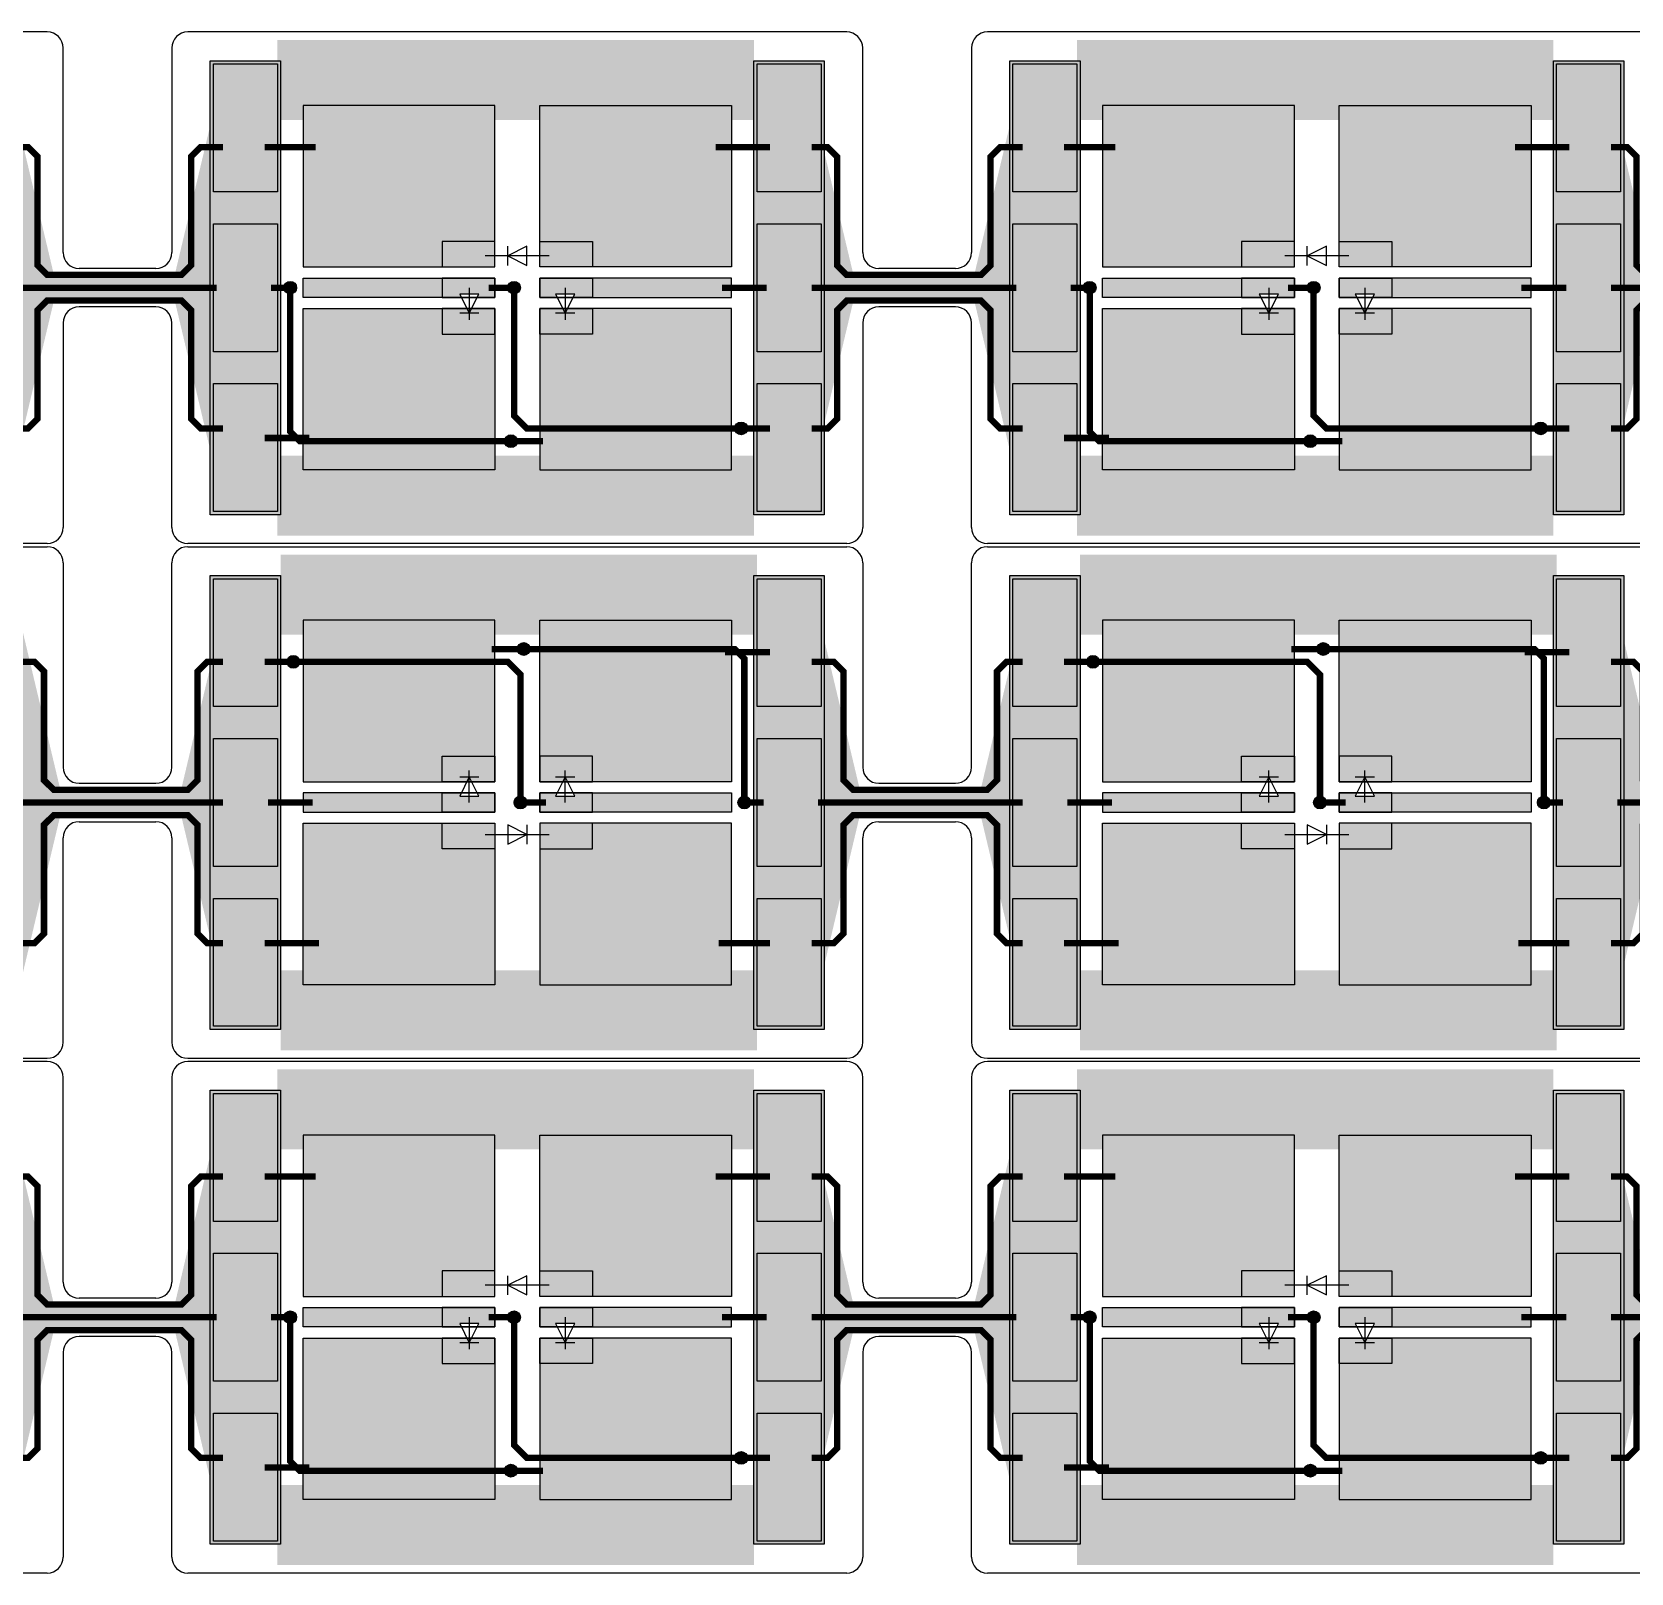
# Model space of a CAD drawing. Extents: x 1822 to 2392, y 725 to 1125.
# Drawn here: x 2037.5 to 2087.5, y 772.8 to 821 of the extents above; entities that cross this region are included whole.
import ezdxf

# ---------------------------------------------------------------- set-up
doc = ezdxf.new("R2010")
doc.units = 0
doc.header["$LTSCALE"] = 0.2
for name, color, linetype in [('BS', 1, 'CONTINUOUS'), ('Durchsteiger', 3, 'CONTINUOUS'), ('LED', 7, 'CONTINUOUS'), ('LS', 5, 'CONTINUOUS'), ('Rand', 6, 'CONTINUOUS')]:
    doc.layers.add(name, color=color, linetype=linetype)

msp = doc.modelspace()

# ---------------------------------------------------------------- hatches: boundary and pattern name
at = {"layer": 'BS'}
h = msp.add_hatch(color=256, dxfattribs=at)
h.paths.add_polyline_path([(2043.2, 806), (2045.2, 806), (2045.2, 810), (2043.2, 810)])
h.paths.add_polyline_path([(2043.2, 811), (2045.2, 811), (2045.2, 815), (2043.2, 815)])
h.paths.add_polyline_path([(2043.2, 816), (2045.2, 816), (2045.2, 820), (2043.2, 820)])
h = msp.add_hatch(color=256, dxfattribs=at)
h.paths.add_polyline_path([(2060.2, 806), (2062.2, 806), (2062.2, 810), (2060.2, 810)])
h.paths.add_polyline_path([(2060.2, 811), (2062.2, 811), (2062.2, 815), (2060.2, 815)])
h.paths.add_polyline_path([(2060.2, 816), (2062.2, 816), (2062.2, 820), (2060.2, 820)])
h = msp.add_hatch(color=256, dxfattribs=at)
h.paths.add_polyline_path([(2068.2, 806), (2070.2, 806), (2070.2, 810), (2068.2, 810)])
h.paths.add_polyline_path([(2068.2, 811), (2070.2, 811), (2070.2, 815), (2068.2, 815)])
h.paths.add_polyline_path([(2068.2, 816), (2070.2, 816), (2070.2, 820), (2068.2, 820)])
h = msp.add_hatch(color=256, dxfattribs=at)
h.paths.add_polyline_path([(2085.2, 806), (2087.2, 806), (2087.2, 810), (2085.2, 810)])
h.paths.add_polyline_path([(2085.2, 811), (2087.2, 811), (2087.2, 815), (2085.2, 815)])
h.paths.add_polyline_path([(2085.2, 816), (2087.2, 816), (2087.2, 820), (2085.2, 820)])
h = msp.add_hatch(color=256, dxfattribs=at)
h.paths.add_polyline_path([(2059.4, 807.3), (2059.4, 812.35), (2055.05, 812.35), (2055.05, 811.55), (2053.4, 811.55), (2053.4, 807.3)])
h.paths.add_polyline_path([(2059.4, 812.7), (2059.4, 813.3), (2055.05, 813.3), (2055.05, 812.7)])
h.paths.add_polyline_path([(2059.4, 813.65), (2059.4, 818.7), (2053.4, 818.7), (2053.4, 814.45), (2055.05, 814.45), (2055.05, 813.65)])
h.paths.add_polyline_path([(2050.35, 813.65), (2050.35, 814.45), (2052, 814.45), (2052, 818.7), (2046, 818.7), (2046, 813.65)])
h.paths.add_polyline_path([(2050.35, 812.7), (2050.35, 813.3), (2046, 813.3), (2046, 812.7)])
h.paths.add_polyline_path([(2052, 807.3), (2052, 811.55), (2050.35, 811.55), (2050.35, 812.35), (2046, 812.35), (2046, 807.3)])
h.paths.add_polyline_path([(2052, 811.55), (2052, 812.35), (2051.275, 812.35), (2051.2, 812.2), (2051.125, 812.35), (2050.35, 812.35), (2050.35, 811.55)], flags=17)
h.paths.add_polyline_path([(2052, 812.7), (2052, 813.3), (2050.35, 813.3), (2050.35, 812.7), (2050.95, 812.7), (2050.9, 812.8), (2051.5, 812.8), (2051.45, 812.7)])
h.paths.add_polyline_path([(2052, 813.65), (2052, 814.45), (2050.35, 814.45), (2050.35, 813.65)], flags=17)
h.paths.add_polyline_path([(2055.05, 813.65), (2055.05, 814.45), (2053.4, 814.45), (2053.4, 813.65)], flags=16)
h.paths.add_polyline_path([(2055.05, 812.7), (2055.05, 813.3), (2053.4, 813.3), (2053.4, 812.7), (2053.95, 812.7), (2053.9, 812.8), (2054.5, 812.8), (2054.45, 812.7)])
h.paths.add_polyline_path([(2055.05, 811.55), (2055.05, 812.35), (2054.275, 812.35), (2054.2, 812.2), (2054.125, 812.35), (2053.4, 812.35), (2053.4, 811.55)], flags=17)
h = msp.add_hatch(color=256, dxfattribs=at)
h.paths.add_polyline_path([(2084.4, 807.3), (2084.4, 812.35), (2080.05, 812.35), (2080.05, 811.55), (2078.4, 811.55), (2078.4, 807.3)])
h.paths.add_polyline_path([(2084.4, 812.7), (2084.4, 813.3), (2080.05, 813.3), (2080.05, 812.7)])
h.paths.add_polyline_path([(2084.4, 813.65), (2084.4, 818.7), (2078.4, 818.7), (2078.4, 814.45), (2080.05, 814.45), (2080.05, 813.65)])
h.paths.add_polyline_path([(2075.35, 813.65), (2075.35, 814.45), (2077, 814.45), (2077, 818.7), (2071, 818.7), (2071, 813.65)])
h.paths.add_polyline_path([(2075.35, 812.7), (2075.35, 813.3), (2071, 813.3), (2071, 812.7)])
h.paths.add_polyline_path([(2077, 807.3), (2077, 811.55), (2075.35, 811.55), (2075.35, 812.35), (2071, 812.35), (2071, 807.3)])
h.paths.add_polyline_path([(2077, 811.55), (2077, 812.35), (2076.275, 812.35), (2076.2, 812.2), (2076.125, 812.35), (2075.35, 812.35), (2075.35, 811.55)], flags=17)
h.paths.add_polyline_path([(2077, 812.7), (2077, 813.3), (2075.35, 813.3), (2075.35, 812.7), (2075.95, 812.7), (2075.9, 812.8), (2076.5, 812.8), (2076.45, 812.7)])
h.paths.add_polyline_path([(2077, 813.65), (2077, 814.45), (2075.35, 814.45), (2075.35, 813.65)], flags=17)
h.paths.add_polyline_path([(2080.05, 813.65), (2080.05, 814.45), (2078.4, 814.45), (2078.4, 813.65)], flags=16)
h.paths.add_polyline_path([(2080.05, 812.7), (2080.05, 813.3), (2078.4, 813.3), (2078.4, 812.7), (2078.95, 812.7), (2078.9, 812.8), (2079.5, 812.8), (2079.45, 812.7)])
h.paths.add_polyline_path([(2080.05, 811.55), (2080.05, 812.35), (2079.275, 812.35), (2079.2, 812.2), (2079.125, 812.35), (2078.4, 812.35), (2078.4, 811.55)], flags=17)
h = msp.add_hatch(color=256, dxfattribs=at)
h.paths.add_polyline_path([(2045.2, 803.9), (2043.2, 803.9), (2043.2, 799.9), (2045.2, 799.9)])
h.paths.add_polyline_path([(2045.2, 798.9), (2043.2, 798.9), (2043.2, 794.9), (2045.2, 794.9)])
h.paths.add_polyline_path([(2045.2, 793.9), (2043.2, 793.9), (2043.2, 789.9), (2045.2, 789.9)])
h = msp.add_hatch(color=256, dxfattribs=at)
h.paths.add_polyline_path([(2062.2, 803.9), (2060.2, 803.9), (2060.2, 799.9), (2062.2, 799.9)])
h.paths.add_polyline_path([(2062.2, 798.9), (2060.2, 798.9), (2060.2, 794.9), (2062.2, 794.9)])
h.paths.add_polyline_path([(2062.2, 793.9), (2060.2, 793.9), (2060.2, 789.9), (2062.2, 789.9)])
h = msp.add_hatch(color=256, dxfattribs=at)
h.paths.add_polyline_path([(2070.2, 803.9), (2068.2, 803.9), (2068.2, 799.9), (2070.2, 799.9)])
h.paths.add_polyline_path([(2070.2, 798.9), (2068.2, 798.9), (2068.2, 794.9), (2070.2, 794.9)])
h.paths.add_polyline_path([(2070.2, 793.9), (2068.2, 793.9), (2068.2, 789.9), (2070.2, 789.9)])
h = msp.add_hatch(color=256, dxfattribs=at)
h.paths.add_polyline_path([(2087.2, 803.9), (2085.2, 803.9), (2085.2, 799.9), (2087.2, 799.9)])
h.paths.add_polyline_path([(2087.2, 798.9), (2085.2, 798.9), (2085.2, 794.9), (2087.2, 794.9)])
h.paths.add_polyline_path([(2087.2, 793.9), (2085.2, 793.9), (2085.2, 789.9), (2087.2, 789.9)])
h = msp.add_hatch(color=256, dxfattribs=at)
h.paths.add_polyline_path([(2046, 802.6), (2046, 797.55), (2050.35, 797.55), (2050.35, 798.35), (2052, 798.35), (2052, 802.6)])
h.paths.add_polyline_path([(2046, 797.2), (2046, 796.6), (2050.35, 796.6), (2050.35, 797.2)])
h.paths.add_polyline_path([(2046, 796.25), (2046, 791.2), (2052, 791.2), (2052, 795.45), (2050.35, 795.45), (2050.35, 796.25)])
h.paths.add_polyline_path([(2055.05, 796.25), (2055.05, 795.45), (2053.4, 795.45), (2053.4, 791.2), (2059.4, 791.2), (2059.4, 796.25)])
h.paths.add_polyline_path([(2055.05, 797.2), (2055.05, 796.6), (2059.4, 796.6), (2059.4, 797.2)])
h.paths.add_polyline_path([(2053.4, 802.6), (2053.4, 798.35), (2055.05, 798.35), (2055.05, 797.55), (2059.4, 797.55), (2059.4, 802.6)])
h.paths.add_polyline_path([(2053.4, 798.35), (2053.4, 797.55), (2054.125, 797.55), (2054.2, 797.7), (2054.275, 797.55), (2055.05, 797.55), (2055.05, 798.35)], flags=17)
h.paths.add_polyline_path([(2053.4, 797.2), (2053.4, 796.6), (2055.05, 796.6), (2055.05, 797.2), (2054.45, 797.2), (2054.5, 797.1), (2053.9, 797.1), (2053.95, 797.2)])
h.paths.add_polyline_path([(2053.4, 796.25), (2053.4, 795.45), (2055.05, 795.45), (2055.05, 796.25)], flags=17)
h.paths.add_polyline_path([(2050.35, 796.25), (2050.35, 795.45), (2052, 795.45), (2052, 796.25)], flags=16)
h.paths.add_polyline_path([(2050.35, 797.2), (2050.35, 796.6), (2052, 796.6), (2052, 797.2), (2051.45, 797.2), (2051.5, 797.1), (2050.9, 797.1), (2050.95, 797.2)])
h.paths.add_polyline_path([(2050.35, 798.35), (2050.35, 797.55), (2051.125, 797.55), (2051.2, 797.7), (2051.275, 797.55), (2052, 797.55), (2052, 798.35)], flags=17)
h = msp.add_hatch(color=256, dxfattribs=at)
h.paths.add_polyline_path([(2071, 802.6), (2071, 797.55), (2075.35, 797.55), (2075.35, 798.35), (2077, 798.35), (2077, 802.6)])
h.paths.add_polyline_path([(2071, 797.2), (2071, 796.6), (2075.35, 796.6), (2075.35, 797.2)])
h.paths.add_polyline_path([(2071, 796.25), (2071, 791.2), (2077, 791.2), (2077, 795.45), (2075.35, 795.45), (2075.35, 796.25)])
h.paths.add_polyline_path([(2080.05, 796.25), (2080.05, 795.45), (2078.4, 795.45), (2078.4, 791.2), (2084.4, 791.2), (2084.4, 796.25)])
h.paths.add_polyline_path([(2080.05, 797.2), (2080.05, 796.6), (2084.4, 796.6), (2084.4, 797.2)])
h.paths.add_polyline_path([(2078.4, 802.6), (2078.4, 798.35), (2080.05, 798.35), (2080.05, 797.55), (2084.4, 797.55), (2084.4, 802.6)])
h.paths.add_polyline_path([(2078.4, 798.35), (2078.4, 797.55), (2079.125, 797.55), (2079.2, 797.7), (2079.275, 797.55), (2080.05, 797.55), (2080.05, 798.35)], flags=17)
h.paths.add_polyline_path([(2078.4, 797.2), (2078.4, 796.6), (2080.05, 796.6), (2080.05, 797.2), (2079.45, 797.2), (2079.5, 797.1), (2078.9, 797.1), (2078.95, 797.2)])
h.paths.add_polyline_path([(2078.4, 796.25), (2078.4, 795.45), (2080.05, 795.45), (2080.05, 796.25)], flags=17)
h.paths.add_polyline_path([(2075.35, 796.25), (2075.35, 795.45), (2077, 795.45), (2077, 796.25)], flags=16)
h.paths.add_polyline_path([(2075.35, 797.2), (2075.35, 796.6), (2077, 796.6), (2077, 797.2), (2076.45, 797.2), (2076.5, 797.1), (2075.9, 797.1), (2075.95, 797.2)])
h.paths.add_polyline_path([(2075.35, 798.35), (2075.35, 797.55), (2076.125, 797.55), (2076.2, 797.7), (2076.275, 797.55), (2077, 797.55), (2077, 798.35)], flags=17)
h = msp.add_hatch(color=256, dxfattribs=at)
h.paths.add_polyline_path([(2043.2, 773.8), (2045.2, 773.8), (2045.2, 777.8), (2043.2, 777.8)])
h.paths.add_polyline_path([(2043.2, 778.8), (2045.2, 778.8), (2045.2, 782.8), (2043.2, 782.8)])
h.paths.add_polyline_path([(2043.2, 783.8), (2045.2, 783.8), (2045.2, 787.8), (2043.2, 787.8)])
h = msp.add_hatch(color=256, dxfattribs=at)
h.paths.add_polyline_path([(2060.2, 773.8), (2062.2, 773.8), (2062.2, 777.8), (2060.2, 777.8)])
h.paths.add_polyline_path([(2060.2, 778.8), (2062.2, 778.8), (2062.2, 782.8), (2060.2, 782.8)])
h.paths.add_polyline_path([(2060.2, 783.8), (2062.2, 783.8), (2062.2, 787.8), (2060.2, 787.8)])
h = msp.add_hatch(color=256, dxfattribs=at)
h.paths.add_polyline_path([(2068.2, 773.8), (2070.2, 773.8), (2070.2, 777.8), (2068.2, 777.8)])
h.paths.add_polyline_path([(2068.2, 778.8), (2070.2, 778.8), (2070.2, 782.8), (2068.2, 782.8)])
h.paths.add_polyline_path([(2068.2, 783.8), (2070.2, 783.8), (2070.2, 787.8), (2068.2, 787.8)])
h = msp.add_hatch(color=256, dxfattribs=at)
h.paths.add_polyline_path([(2085.2, 773.8), (2087.2, 773.8), (2087.2, 777.8), (2085.2, 777.8)])
h.paths.add_polyline_path([(2085.2, 778.8), (2087.2, 778.8), (2087.2, 782.8), (2085.2, 782.8)])
h.paths.add_polyline_path([(2085.2, 783.8), (2087.2, 783.8), (2087.2, 787.8), (2085.2, 787.8)])
h = msp.add_hatch(color=256, dxfattribs=at)
h.paths.add_polyline_path([(2059.4, 775.1), (2059.4, 780.15), (2055.05, 780.15), (2055.05, 779.35), (2053.4, 779.35), (2053.4, 775.1)])
h.paths.add_polyline_path([(2059.4, 780.5), (2059.4, 781.1), (2055.05, 781.1), (2055.05, 780.5)])
h.paths.add_polyline_path([(2059.4, 781.45), (2059.4, 786.5), (2053.4, 786.5), (2053.4, 782.25), (2055.05, 782.25), (2055.05, 781.45)])
h.paths.add_polyline_path([(2050.35, 781.45), (2050.35, 782.25), (2052, 782.25), (2052, 786.5), (2046, 786.5), (2046, 781.45)])
h.paths.add_polyline_path([(2050.35, 780.5), (2050.35, 781.1), (2046, 781.1), (2046, 780.5)])
h.paths.add_polyline_path([(2052, 775.1), (2052, 779.35), (2050.35, 779.35), (2050.35, 780.15), (2046, 780.15), (2046, 775.1)])
h.paths.add_polyline_path([(2052, 779.35), (2052, 780.15), (2051.275, 780.15), (2051.2, 780), (2051.125, 780.15), (2050.35, 780.15), (2050.35, 779.35)], flags=17)
h.paths.add_polyline_path([(2052, 780.5), (2052, 781.1), (2050.35, 781.1), (2050.35, 780.5), (2050.95, 780.5), (2050.9, 780.6), (2051.5, 780.6), (2051.45, 780.5)])
h.paths.add_polyline_path([(2052, 781.45), (2052, 782.25), (2050.35, 782.25), (2050.35, 781.45)], flags=17)
h.paths.add_polyline_path([(2055.05, 781.45), (2055.05, 782.25), (2053.4, 782.25), (2053.4, 781.45)], flags=16)
h.paths.add_polyline_path([(2055.05, 780.5), (2055.05, 781.1), (2053.4, 781.1), (2053.4, 780.5), (2053.95, 780.5), (2053.9, 780.6), (2054.5, 780.6), (2054.45, 780.5)])
h.paths.add_polyline_path([(2055.05, 779.35), (2055.05, 780.15), (2054.275, 780.15), (2054.2, 780), (2054.125, 780.15), (2053.4, 780.15), (2053.4, 779.35)], flags=17)
h = msp.add_hatch(color=256, dxfattribs=at)
h.paths.add_polyline_path([(2084.4, 775.1), (2084.4, 780.15), (2080.05, 780.15), (2080.05, 779.35), (2078.4, 779.35), (2078.4, 775.1)])
h.paths.add_polyline_path([(2084.4, 780.5), (2084.4, 781.1), (2080.05, 781.1), (2080.05, 780.5)])
h.paths.add_polyline_path([(2084.4, 781.45), (2084.4, 786.5), (2078.4, 786.5), (2078.4, 782.25), (2080.05, 782.25), (2080.05, 781.45)])
h.paths.add_polyline_path([(2075.35, 781.45), (2075.35, 782.25), (2077, 782.25), (2077, 786.5), (2071, 786.5), (2071, 781.45)])
h.paths.add_polyline_path([(2075.35, 780.5), (2075.35, 781.1), (2071, 781.1), (2071, 780.5)])
h.paths.add_polyline_path([(2077, 775.1), (2077, 779.35), (2075.35, 779.35), (2075.35, 780.15), (2071, 780.15), (2071, 775.1)])
h.paths.add_polyline_path([(2077, 779.35), (2077, 780.15), (2076.275, 780.15), (2076.2, 780), (2076.125, 780.15), (2075.35, 780.15), (2075.35, 779.35)], flags=17)
h.paths.add_polyline_path([(2077, 780.5), (2077, 781.1), (2075.35, 781.1), (2075.35, 780.5), (2075.95, 780.5), (2075.9, 780.6), (2076.5, 780.6), (2076.45, 780.5)])
h.paths.add_polyline_path([(2077, 781.45), (2077, 782.25), (2075.35, 782.25), (2075.35, 781.45)], flags=17)
h.paths.add_polyline_path([(2080.05, 781.45), (2080.05, 782.25), (2078.4, 782.25), (2078.4, 781.45)], flags=16)
h.paths.add_polyline_path([(2080.05, 780.5), (2080.05, 781.1), (2078.4, 781.1), (2078.4, 780.5), (2078.95, 780.5), (2078.9, 780.6), (2079.5, 780.6), (2079.45, 780.5)])
h.paths.add_polyline_path([(2080.05, 779.35), (2080.05, 780.15), (2079.275, 780.15), (2079.2, 780), (2079.125, 780.15), (2078.4, 780.15), (2078.4, 779.35)], flags=17)
at = {"layer": 'Durchsteiger'}
for points in [[(2045.6, 812.8, 1), (2045.6, 813.2, 1)], [(2052.6, 812.8, 1), (2052.6, 813.2, 1)], [(2070.6, 812.8, 1), (2070.6, 813.2, 1)], [(2077.6, 812.8, 1), (2077.6, 813.2, 1)], [(2059.7, 808.4, 1), (2059.7, 808.8, 1)], [(2084.7, 808.4, 1), (2084.7, 808.8, 1)], [(2052.5, 808, 1), (2052.5, 808.4, 1)], [(2077.5, 808, 1), (2077.5, 808.4, 1)], [(2045.7, 801.5, 1), (2045.7, 801.1, 1)], [(2052.9, 801.9, 1), (2052.9, 801.5, 1)], [(2070.7, 801.5, 1), (2070.7, 801.1, 1)], [(2077.9, 801.9, 1), (2077.9, 801.5, 1)], [(2052.8, 797.1, 1), (2052.8, 796.7, 1)], [(2059.8, 797.1, 1), (2059.8, 796.7, 1)], [(2077.8, 797.1, 1), (2077.8, 796.7, 1)], [(2084.8, 797.1, 1), (2084.8, 796.7, 1)], [(2045.6, 780.6, 1), (2045.6, 781, 1)], [(2052.6, 780.6, 1), (2052.6, 781, 1)], [(2070.6, 780.6, 1), (2070.6, 781, 1)], [(2077.6, 780.6, 1), (2077.6, 781, 1)], [(2059.7, 776.2, 1), (2059.7, 776.6, 1)], [(2084.7, 776.2, 1), (2084.7, 776.6, 1)], [(2052.5, 775.8, 1), (2052.5, 776.2, 1)], [(2077.5, 775.8, 1), (2077.5, 776.2, 1)]]:
    msp.add_hatch(color=256, dxfattribs=at).paths.add_polyline_path(points)
at = {"layer": 'LS'}
for points in [[(2045.3, 820.1), (2043.1, 820.1), (2043.1, 805.9), (2045.3, 805.9)], [(2062.3, 820.1), (2060.1, 820.1), (2060.1, 805.9), (2062.3, 805.9)], [(2070.3, 820.1), (2068.1, 820.1), (2068.1, 805.9), (2070.3, 805.9)], [(2087.3, 820.1), (2085.1, 820.1), (2085.1, 805.9), (2087.3, 805.9)], [(2045.3, 804), (2043.1, 804), (2043.1, 789.8), (2045.3, 789.8)], [(2062.3, 804), (2060.1, 804), (2060.1, 789.8), (2062.3, 789.8)], [(2070.3, 804), (2068.1, 804), (2068.1, 789.8), (2070.3, 789.8)], [(2087.3, 804), (2085.1, 804), (2085.1, 789.8), (2087.3, 789.8)], [(2045.3, 787.9), (2043.1, 787.9), (2043.1, 773.7), (2045.3, 773.7)], [(2062.3, 787.9), (2060.1, 787.9), (2060.1, 773.7), (2062.3, 773.7)], [(2070.3, 787.9), (2068.1, 787.9), (2068.1, 773.7), (2070.3, 773.7)], [(2087.3, 787.9), (2085.1, 787.9), (2085.1, 773.7), (2087.3, 773.7)]]:
    msp.add_hatch(color=256, dxfattribs=at).paths.add_polyline_path(points)

# ---------------------------------------------------------------- linework, layer by layer
at = {"layer": 'BS'}
for p, q in [((2052.7, 813.1), (2052.7, 812.9)), ((2077.7, 813.1), (2077.7, 812.9)), ((2052.8, 813), (2052.6, 813)), ((2077.8, 813), (2077.6, 813)), ((2052.7, 796.8), (2052.7, 797)), ((2077.7, 796.8), (2077.7, 797)), ((2052.6, 796.9), (2052.8, 796.9)), ((2077.6, 796.9), (2077.8, 796.9)), ((2052.8, 780.8), (2052.6, 780.8)), ((2052.7, 780.9), (2052.7, 780.7)), ((2077.8, 780.8), (2077.6, 780.8)), ((2077.7, 780.9), (2077.7, 780.7))]:
    msp.add_line(p, q, dxfattribs=at)
for points in [[(2045.2, 820), (2045.2, 816), (2043.2, 816), (2043.2, 820)], [(2062.2, 820), (2062.2, 816), (2060.2, 816), (2060.2, 820)], [(2070.2, 820), (2070.2, 816), (2068.2, 816), (2068.2, 820)], [(2087.2, 820), (2087.2, 816), (2085.2, 816), (2085.2, 820)], [(2052, 813.65), (2052, 818.7), (2046, 818.7), (2046, 813.65)], [(2053.4, 813.65), (2053.4, 818.7), (2059.4, 818.7), (2059.4, 813.65)], [(2077, 813.65), (2077, 818.7), (2071, 818.7), (2071, 813.65)], [(2078.4, 813.65), (2078.4, 818.7), (2084.4, 818.7), (2084.4, 813.65)], [(2045.2, 815), (2045.2, 811), (2043.2, 811), (2043.2, 815)], [(2062.2, 815), (2062.2, 811), (2060.2, 811), (2060.2, 815)], [(2070.2, 815), (2070.2, 811), (2068.2, 811), (2068.2, 815)], [(2087.2, 815), (2087.2, 811), (2085.2, 811), (2085.2, 815)], [(2050.35, 814.45), (2050.35, 813.65), (2052, 813.65), (2052, 814.45)], [(2055.05, 814.45), (2055.05, 813.65), (2053.4, 813.65), (2053.4, 814.45)], [(2075.35, 814.45), (2075.35, 813.65), (2077, 813.65), (2077, 814.45)], [(2080.05, 814.45), (2080.05, 813.65), (2078.4, 813.65), (2078.4, 814.45)], [(2052, 813.3), (2052, 812.7), (2046, 812.7), (2046, 813.3)], [(2050.35, 813.3), (2050.35, 812.7), (2052, 812.7), (2052, 813.3)], [(2055.05, 813.3), (2055.05, 812.7), (2053.4, 812.7), (2053.4, 813.3)], [(2053.4, 813.3), (2053.4, 812.7), (2059.4, 812.7), (2059.4, 813.3)], [(2077, 813.3), (2077, 812.7), (2071, 812.7), (2071, 813.3)], [(2075.35, 813.3), (2075.35, 812.7), (2077, 812.7), (2077, 813.3)], [(2080.05, 813.3), (2080.05, 812.7), (2078.4, 812.7), (2078.4, 813.3)], [(2078.4, 813.3), (2078.4, 812.7), (2084.4, 812.7), (2084.4, 813.3)], [(2052, 812.35), (2052, 807.3), (2046, 807.3), (2046, 812.35)], [(2050.35, 812.35), (2050.35, 811.55), (2052, 811.55), (2052, 812.35)], [(2055.05, 812.35), (2055.05, 811.55), (2053.4, 811.55), (2053.4, 812.35)], [(2053.4, 812.35), (2053.4, 807.3), (2059.4, 807.3), (2059.4, 812.35)], [(2077, 812.35), (2077, 807.3), (2071, 807.3), (2071, 812.35)], [(2075.35, 812.35), (2075.35, 811.55), (2077, 811.55), (2077, 812.35)], [(2080.05, 812.35), (2080.05, 811.55), (2078.4, 811.55), (2078.4, 812.35)], [(2078.4, 812.35), (2078.4, 807.3), (2084.4, 807.3), (2084.4, 812.35)], [(2045.2, 810), (2045.2, 806), (2043.2, 806), (2043.2, 810)], [(2062.2, 810), (2062.2, 806), (2060.2, 806), (2060.2, 810)], [(2070.2, 810), (2070.2, 806), (2068.2, 806), (2068.2, 810)], [(2087.2, 810), (2087.2, 806), (2085.2, 806), (2085.2, 810)], [(2043.2, 799.9), (2043.2, 803.9), (2045.2, 803.9), (2045.2, 799.9)], [(2060.2, 799.9), (2060.2, 803.9), (2062.2, 803.9), (2062.2, 799.9)], [(2068.2, 799.9), (2068.2, 803.9), (2070.2, 803.9), (2070.2, 799.9)], [(2085.2, 799.9), (2085.2, 803.9), (2087.2, 803.9), (2087.2, 799.9)], [(2052, 797.55), (2052, 802.6), (2046, 802.6), (2046, 797.55)], [(2053.4, 797.55), (2053.4, 802.6), (2059.4, 802.6), (2059.4, 797.55)], [(2077, 797.55), (2077, 802.6), (2071, 802.6), (2071, 797.55)], [(2078.4, 797.55), (2078.4, 802.6), (2084.4, 802.6), (2084.4, 797.55)], [(2043.2, 794.9), (2043.2, 798.9), (2045.2, 798.9), (2045.2, 794.9)], [(2060.2, 794.9), (2060.2, 798.9), (2062.2, 798.9), (2062.2, 794.9)], [(2068.2, 794.9), (2068.2, 798.9), (2070.2, 798.9), (2070.2, 794.9)], [(2085.2, 794.9), (2085.2, 798.9), (2087.2, 798.9), (2087.2, 794.9)], [(2050.35, 797.55), (2050.35, 798.35), (2052, 798.35), (2052, 797.55)], [(2055.05, 797.55), (2055.05, 798.35), (2053.4, 798.35), (2053.4, 797.55)], [(2075.35, 797.55), (2075.35, 798.35), (2077, 798.35), (2077, 797.55)], [(2080.05, 797.55), (2080.05, 798.35), (2078.4, 798.35), (2078.4, 797.55)], [(2052, 796.6), (2052, 797.2), (2046, 797.2), (2046, 796.6)], [(2050.35, 796.6), (2050.35, 797.2), (2052, 797.2), (2052, 796.6)], [(2055.05, 796.6), (2055.05, 797.2), (2053.4, 797.2), (2053.4, 796.6)], [(2053.4, 796.6), (2053.4, 797.2), (2059.4, 797.2), (2059.4, 796.6)], [(2077, 796.6), (2077, 797.2), (2071, 797.2), (2071, 796.6)], [(2075.35, 796.6), (2075.35, 797.2), (2077, 797.2), (2077, 796.6)], [(2080.05, 796.6), (2080.05, 797.2), (2078.4, 797.2), (2078.4, 796.6)], [(2078.4, 796.6), (2078.4, 797.2), (2084.4, 797.2), (2084.4, 796.6)], [(2052, 796.25), (2052, 791.2), (2046, 791.2), (2046, 796.25)], [(2050.35, 795.45), (2050.35, 796.25), (2052, 796.25), (2052, 795.45)], [(2055.05, 795.45), (2055.05, 796.25), (2053.4, 796.25), (2053.4, 795.45)], [(2053.4, 796.25), (2053.4, 791.2), (2059.4, 791.2), (2059.4, 796.25)], [(2077, 796.25), (2077, 791.2), (2071, 791.2), (2071, 796.25)], [(2075.35, 795.45), (2075.35, 796.25), (2077, 796.25), (2077, 795.45)], [(2080.05, 795.45), (2080.05, 796.25), (2078.4, 796.25), (2078.4, 795.45)], [(2078.4, 796.25), (2078.4, 791.2), (2084.4, 791.2), (2084.4, 796.25)], [(2043.2, 789.9), (2043.2, 793.9), (2045.2, 793.9), (2045.2, 789.9)], [(2060.2, 789.9), (2060.2, 793.9), (2062.2, 793.9), (2062.2, 789.9)], [(2068.2, 789.9), (2068.2, 793.9), (2070.2, 793.9), (2070.2, 789.9)], [(2085.2, 789.9), (2085.2, 793.9), (2087.2, 793.9), (2087.2, 789.9)], [(2045.2, 787.8), (2045.2, 783.8), (2043.2, 783.8), (2043.2, 787.8)], [(2062.2, 787.8), (2062.2, 783.8), (2060.2, 783.8), (2060.2, 787.8)], [(2070.2, 787.8), (2070.2, 783.8), (2068.2, 783.8), (2068.2, 787.8)], [(2087.2, 787.8), (2087.2, 783.8), (2085.2, 783.8), (2085.2, 787.8)], [(2052, 781.45), (2052, 786.5), (2046, 786.5), (2046, 781.45)], [(2053.4, 781.45), (2053.4, 786.5), (2059.4, 786.5), (2059.4, 781.45)], [(2077, 781.45), (2077, 786.5), (2071, 786.5), (2071, 781.45)], [(2078.4, 781.45), (2078.4, 786.5), (2084.4, 786.5), (2084.4, 781.45)], [(2045.2, 782.8), (2045.2, 778.8), (2043.2, 778.8), (2043.2, 782.8)], [(2062.2, 782.8), (2062.2, 778.8), (2060.2, 778.8), (2060.2, 782.8)], [(2070.2, 782.8), (2070.2, 778.8), (2068.2, 778.8), (2068.2, 782.8)], [(2087.2, 782.8), (2087.2, 778.8), (2085.2, 778.8), (2085.2, 782.8)], [(2050.35, 782.25), (2050.35, 781.45), (2052, 781.45), (2052, 782.25)], [(2055.05, 782.25), (2055.05, 781.45), (2053.4, 781.45), (2053.4, 782.25)], [(2075.35, 782.25), (2075.35, 781.45), (2077, 781.45), (2077, 782.25)], [(2080.05, 782.25), (2080.05, 781.45), (2078.4, 781.45), (2078.4, 782.25)], [(2052, 781.1), (2052, 780.5), (2046, 780.5), (2046, 781.1)], [(2050.35, 781.1), (2050.35, 780.5), (2052, 780.5), (2052, 781.1)], [(2055.05, 781.1), (2055.05, 780.5), (2053.4, 780.5), (2053.4, 781.1)], [(2053.4, 781.1), (2053.4, 780.5), (2059.4, 780.5), (2059.4, 781.1)], [(2077, 781.1), (2077, 780.5), (2071, 780.5), (2071, 781.1)], [(2075.35, 781.1), (2075.35, 780.5), (2077, 780.5), (2077, 781.1)], [(2080.05, 781.1), (2080.05, 780.5), (2078.4, 780.5), (2078.4, 781.1)], [(2078.4, 781.1), (2078.4, 780.5), (2084.4, 780.5), (2084.4, 781.1)], [(2052, 780.15), (2052, 775.1), (2046, 775.1), (2046, 780.15)], [(2050.35, 780.15), (2050.35, 779.35), (2052, 779.35), (2052, 780.15)], [(2055.05, 780.15), (2055.05, 779.35), (2053.4, 779.35), (2053.4, 780.15)], [(2053.4, 780.15), (2053.4, 775.1), (2059.4, 775.1), (2059.4, 780.15)], [(2077, 780.15), (2077, 775.1), (2071, 775.1), (2071, 780.15)], [(2075.35, 780.15), (2075.35, 779.35), (2077, 779.35), (2077, 780.15)], [(2080.05, 780.15), (2080.05, 779.35), (2078.4, 779.35), (2078.4, 780.15)], [(2078.4, 780.15), (2078.4, 775.1), (2084.4, 775.1), (2084.4, 780.15)], [(2045.2, 777.8), (2045.2, 773.8), (2043.2, 773.8), (2043.2, 777.8)], [(2062.2, 777.8), (2062.2, 773.8), (2060.2, 773.8), (2060.2, 777.8)], [(2070.2, 777.8), (2070.2, 773.8), (2068.2, 773.8), (2068.2, 777.8)], [(2087.2, 777.8), (2087.2, 773.8), (2085.2, 773.8), (2085.2, 777.8)]]:
    msp.add_lwpolyline(points, close=True, dxfattribs=at)
at = {"layer": 'BS', "const_width": 0.2}
for points in [[(2040.3, 813.4), (2038, 813.4), (2037.7, 813.7), (2037.7, 817.1), (2037.4, 817.4), (2036.9, 817.4)], [(2043.5, 817.4), (2042.8, 817.4), (2042.5, 817.1), (2042.5, 813.7), (2042.2, 813.4), (2040.3, 813.4)], [(2046.4, 817.4), (2044.8, 817.4)], [(2060.6, 817.4), (2058.9, 817.4)], [(2065.3, 813.4), (2063, 813.4), (2062.7, 813.7), (2062.7, 817.1), (2062.4, 817.4), (2061.9, 817.4)], [(2068.5, 817.4), (2067.8, 817.4), (2067.5, 817.1), (2067.5, 813.7), (2067.2, 813.4), (2065.3, 813.4)], [(2071.4, 817.4), (2069.8, 817.4)], [(2085.6, 817.4), (2083.9, 817.4)], [(2090.3, 813.4), (2088, 813.4), (2087.7, 813.7), (2087.7, 817.1), (2087.4, 817.4), (2086.9, 817.4)], [(2040.3, 813), (2036.9, 813)], [(2043.3, 813), (2040.3, 813)], [(2045.5, 813), (2045, 813)], [(2052.5, 813), (2051.8, 813)], [(2060.5, 813), (2059.1, 813)], [(2065.3, 813), (2061.9, 813)], [(2068.3, 813), (2065.3, 813)], [(2070.5, 813), (2070, 813)], [(2077.5, 813), (2076.8, 813)], [(2085.5, 813), (2084.1, 813)], [(2090.3, 813), (2086.9, 813)], [(2040.3, 812.6), (2038, 812.6), (2037.7, 812.3), (2037.7, 808.9), (2037.4, 808.6), (2036.9, 808.6)], [(2043.5, 808.6), (2042.8, 808.6), (2042.5, 808.9), (2042.5, 812.3), (2042.2, 812.6), (2040.3, 812.6)], [(2065.3, 812.6), (2063, 812.6), (2062.7, 812.3), (2062.7, 808.9), (2062.4, 808.6), (2061.9, 808.6)], [(2068.5, 808.6), (2067.8, 808.6), (2067.5, 808.9), (2067.5, 812.3), (2067.2, 812.6), (2065.3, 812.6)], [(2090.3, 812.6), (2088, 812.6), (2087.7, 812.3), (2087.7, 808.9), (2087.4, 808.6), (2086.9, 808.6)], [(2059.8, 808.6), (2060.6, 808.6)], [(2084.8, 808.6), (2085.6, 808.6)], [(2046.2, 808.3), (2044.8, 808.3)], [(2053.5, 808.2), (2052.6, 808.2)], [(2071.2, 808.3), (2069.8, 808.3)], [(2078.5, 808.2), (2077.6, 808.2)], [(2051.9, 801.7), (2052.8, 801.7)], [(2059.2, 801.6), (2060.6, 801.6)], [(2076.9, 801.7), (2077.8, 801.7)], [(2084.2, 801.6), (2085.6, 801.6)], [(2036.9, 801.3), (2037.6, 801.3), (2037.9, 801), (2037.9, 797.6), (2038.2, 797.3), (2040.1, 797.3)], [(2040.1, 797.3), (2042.4, 797.3), (2042.7, 797.6), (2042.7, 801), (2043, 801.3), (2043.5, 801.3)], [(2045.6, 801.3), (2044.8, 801.3)], [(2061.9, 801.3), (2062.6, 801.3), (2062.9, 801), (2062.9, 797.6), (2063.2, 797.3), (2065.1, 797.3)], [(2065.1, 797.3), (2067.4, 797.3), (2067.7, 797.6), (2067.7, 801), (2068, 801.3), (2068.5, 801.3)], [(2070.6, 801.3), (2069.8, 801.3)], [(2086.9, 801.3), (2087.6, 801.3), (2087.9, 801), (2087.9, 797.6), (2088.2, 797.3), (2090.1, 797.3)], [(2037.1, 796.9), (2040.1, 796.9)], [(2040.1, 796.9), (2043.5, 796.9)], [(2044.9, 796.9), (2046.3, 796.9)], [(2052.9, 796.9), (2053.6, 796.9)], [(2059.9, 796.9), (2060.4, 796.9)], [(2062.1, 796.9), (2065.1, 796.9)], [(2065.1, 796.9), (2068.5, 796.9)], [(2069.9, 796.9), (2071.3, 796.9)], [(2077.9, 796.9), (2078.6, 796.9)], [(2084.9, 796.9), (2085.4, 796.9)], [(2087.1, 796.9), (2090.1, 796.9)], [(2036.9, 792.5), (2037.6, 792.5), (2037.9, 792.8), (2037.9, 796.2), (2038.2, 796.5), (2040.1, 796.5)], [(2040.1, 796.5), (2042.4, 796.5), (2042.7, 796.2), (2042.7, 792.8), (2043, 792.5), (2043.5, 792.5)], [(2061.9, 792.5), (2062.6, 792.5), (2062.9, 792.8), (2062.9, 796.2), (2063.2, 796.5), (2065.1, 796.5)], [(2065.1, 796.5), (2067.4, 796.5), (2067.7, 796.2), (2067.7, 792.8), (2068, 792.5), (2068.5, 792.5)], [(2086.9, 792.5), (2087.6, 792.5), (2087.9, 792.8), (2087.9, 796.2), (2088.2, 796.5), (2090.1, 796.5)], [(2044.8, 792.5), (2046.5, 792.5)], [(2059, 792.5), (2060.6, 792.5)], [(2069.8, 792.5), (2071.5, 792.5)], [(2084, 792.5), (2085.6, 792.5)], [(2040.3, 781.2), (2038, 781.2), (2037.7, 781.5), (2037.7, 784.9), (2037.4, 785.2), (2036.9, 785.2)], [(2043.5, 785.2), (2042.8, 785.2), (2042.5, 784.9), (2042.5, 781.5), (2042.2, 781.2), (2040.3, 781.2)], [(2046.4, 785.2), (2044.8, 785.2)], [(2060.6, 785.2), (2058.9, 785.2)], [(2065.3, 781.2), (2063, 781.2), (2062.7, 781.5), (2062.7, 784.9), (2062.4, 785.2), (2061.9, 785.2)], [(2068.5, 785.2), (2067.8, 785.2), (2067.5, 784.9), (2067.5, 781.5), (2067.2, 781.2), (2065.3, 781.2)], [(2071.4, 785.2), (2069.8, 785.2)], [(2085.6, 785.2), (2083.9, 785.2)], [(2090.3, 781.2), (2088, 781.2), (2087.7, 781.5), (2087.7, 784.9), (2087.4, 785.2), (2086.9, 785.2)], [(2040.3, 780.8), (2036.9, 780.8)], [(2043.3, 780.8), (2040.3, 780.8)], [(2045.5, 780.8), (2045, 780.8)], [(2052.5, 780.8), (2051.8, 780.8)], [(2060.5, 780.8), (2059.1, 780.8)], [(2065.3, 780.8), (2061.9, 780.8)], [(2068.3, 780.8), (2065.3, 780.8)], [(2070.5, 780.8), (2070, 780.8)], [(2077.5, 780.8), (2076.8, 780.8)], [(2085.5, 780.8), (2084.1, 780.8)], [(2090.3, 780.8), (2086.9, 780.8)], [(2040.3, 780.4), (2038, 780.4), (2037.7, 780.1), (2037.7, 776.7), (2037.4, 776.4), (2036.9, 776.4)], [(2043.5, 776.4), (2042.8, 776.4), (2042.5, 776.7), (2042.5, 780.1), (2042.2, 780.4), (2040.3, 780.4)], [(2065.3, 780.4), (2063, 780.4), (2062.7, 780.1), (2062.7, 776.7), (2062.4, 776.4), (2061.9, 776.4)], [(2068.5, 776.4), (2067.8, 776.4), (2067.5, 776.7), (2067.5, 780.1), (2067.2, 780.4), (2065.3, 780.4)], [(2090.3, 780.4), (2088, 780.4), (2087.7, 780.1), (2087.7, 776.7), (2087.4, 776.4), (2086.9, 776.4)], [(2046.2, 776.1), (2044.8, 776.1)], [(2053.5, 776), (2052.6, 776)], [(2059.8, 776.4), (2060.6, 776.4)], [(2071.2, 776.1), (2069.8, 776.1)], [(2078.5, 776), (2077.6, 776)], [(2084.8, 776.4), (2085.6, 776.4)]]:
    msp.add_lwpolyline(points, dxfattribs=at)
at = {"layer": 'Durchsteiger'}
for centre in [(2045.6, 813), (2052.6, 813), (2070.6, 813), (2077.6, 813), (2059.7, 808.6), (2084.7, 808.6), (2052.5, 808.2), (2077.5, 808.2), (2045.7, 801.3), (2052.9, 801.7), (2070.7, 801.3), (2077.9, 801.7), (2052.8, 796.9), (2059.8, 796.9), (2077.8, 796.9), (2084.8, 796.9), (2045.6, 780.8), (2052.6, 780.8), (2070.6, 780.8), (2077.6, 780.8), (2059.7, 776.4), (2084.7, 776.4), (2052.5, 776), (2077.5, 776)]:
    msp.add_circle(centre, 0.2, dxfattribs=at)
at = {"layer": 'LED'}
for p, q in [((2053, 814.3), (2052.4, 814)), ((2052.4, 813.7), (2052.4, 814.3)), ((2053, 813.7), (2053, 814.3)), ((2078, 814.3), (2077.4, 814)), ((2077.4, 813.7), (2077.4, 814.3)), ((2078, 813.7), (2078, 814.3)), ((2053.7, 814), (2051.7, 814)), ((2052.4, 814), (2053, 813.7)), ((2078.7, 814), (2076.7, 814)), ((2077.4, 814), (2078, 813.7)), ((2051.5, 812.8), (2050.9, 812.8)), ((2050.9, 812.8), (2051.2, 812.2)), ((2051.2, 813), (2051.2, 812)), ((2051.2, 812.2), (2051.5, 812.8)), ((2054.5, 812.8), (2053.9, 812.8)), ((2053.9, 812.8), (2054.2, 812.2)), ((2054.2, 813), (2054.2, 812)), ((2054.2, 812.2), (2054.5, 812.8)), ((2076.5, 812.8), (2075.9, 812.8)), ((2075.9, 812.8), (2076.2, 812.2)), ((2076.2, 813), (2076.2, 812)), ((2076.2, 812.2), (2076.5, 812.8)), ((2079.5, 812.8), (2078.9, 812.8)), ((2078.9, 812.8), (2079.2, 812.2)), ((2079.2, 813), (2079.2, 812)), ((2079.2, 812.2), (2079.5, 812.8)), ((2051.5, 812.2), (2050.9, 812.2)), ((2054.5, 812.2), (2053.9, 812.2)), ((2076.5, 812.2), (2075.9, 812.2)), ((2079.5, 812.2), (2078.9, 812.2)), ((2051.2, 797.7), (2050.9, 797.1)), ((2050.9, 797.7), (2051.5, 797.7)), ((2051.2, 796.9), (2051.2, 797.9)), ((2051.5, 797.1), (2051.2, 797.7)), ((2054.2, 797.7), (2053.9, 797.1)), ((2053.9, 797.7), (2054.5, 797.7)), ((2054.2, 796.9), (2054.2, 797.9)), ((2054.5, 797.1), (2054.2, 797.7)), ((2076.2, 797.7), (2075.9, 797.1)), ((2075.9, 797.7), (2076.5, 797.7)), ((2076.2, 796.9), (2076.2, 797.9)), ((2076.5, 797.1), (2076.2, 797.7)), ((2079.2, 797.7), (2078.9, 797.1)), ((2078.9, 797.7), (2079.5, 797.7)), ((2079.2, 796.9), (2079.2, 797.9)), ((2079.5, 797.1), (2079.2, 797.7)), ((2050.9, 797.1), (2051.5, 797.1)), ((2053.9, 797.1), (2054.5, 797.1)), ((2075.9, 797.1), (2076.5, 797.1)), ((2078.9, 797.1), (2079.5, 797.1)), ((2052.4, 796.2), (2052.4, 795.6)), ((2053, 795.9), (2052.4, 796.2)), ((2053, 796.2), (2053, 795.6)), ((2077.4, 796.2), (2077.4, 795.6)), ((2078, 795.9), (2077.4, 796.2)), ((2078, 796.2), (2078, 795.6)), ((2051.7, 795.9), (2053.7, 795.9)), ((2052.4, 795.6), (2053, 795.9)), ((2076.7, 795.9), (2078.7, 795.9)), ((2077.4, 795.6), (2078, 795.9)), ((2053, 782.1), (2052.4, 781.8)), ((2052.4, 781.5), (2052.4, 782.1)), ((2053, 781.5), (2053, 782.1)), ((2078, 782.1), (2077.4, 781.8)), ((2077.4, 781.5), (2077.4, 782.1)), ((2078, 781.5), (2078, 782.1)), ((2053.7, 781.8), (2051.7, 781.8)), ((2052.4, 781.8), (2053, 781.5)), ((2078.7, 781.8), (2076.7, 781.8)), ((2077.4, 781.8), (2078, 781.5)), ((2051.5, 780.6), (2050.9, 780.6)), ((2050.9, 780.6), (2051.2, 780)), ((2051.2, 780.8), (2051.2, 779.8)), ((2051.2, 780), (2051.5, 780.6)), ((2054.5, 780.6), (2053.9, 780.6)), ((2053.9, 780.6), (2054.2, 780)), ((2054.2, 780.8), (2054.2, 779.8)), ((2054.2, 780), (2054.5, 780.6)), ((2076.5, 780.6), (2075.9, 780.6)), ((2075.9, 780.6), (2076.2, 780)), ((2076.2, 780.8), (2076.2, 779.8)), ((2076.2, 780), (2076.5, 780.6)), ((2079.5, 780.6), (2078.9, 780.6)), ((2078.9, 780.6), (2079.2, 780)), ((2079.2, 780.8), (2079.2, 779.8)), ((2079.2, 780), (2079.5, 780.6)), ((2051.5, 780), (2050.9, 780)), ((2054.5, 780), (2053.9, 780)), ((2076.5, 780), (2075.9, 780)), ((2079.5, 780), (2078.9, 780))]:
    msp.add_line(p, q, dxfattribs=at)
at = {"layer": 'LS'}
for points, const_width in [([(2060.1, 819.5), (2045.2, 819.5)], 2.5), ([(2085.1, 819.5), (2070.2, 819.5)], 2.5), ([(2040.3, 813), (2038.2, 813)], 0.9), ([(2042, 813), (2040.3, 813)], 0.9), ([(2065.3, 813), (2063.2, 813)], 0.9), ([(2067, 813), (2065.3, 813)], 0.9), ([(2052.4, 808.2), (2045.9, 808.2), (2045.6, 808.5), (2045.6, 812.7), (2045.6, 812.9)], 0.2), ([(2059.6, 808.6), (2057.5, 808.6), (2053, 808.6), (2052.6, 809), (2052.6, 812.9)], 0.2), ([(2077.4, 808.2), (2070.9, 808.2), (2070.6, 808.5), (2070.6, 812.7), (2070.6, 812.9)], 0.2), ([(2084.6, 808.6), (2082.5, 808.6), (2078, 808.6), (2077.6, 809), (2077.6, 812.9)], 0.2), ([(2060.1, 806.5), (2045.2, 806.5)], 2.5), ([(2085.1, 806.5), (2070.2, 806.5)], 2.5), ([(2045.3, 803.4), (2060.2, 803.4)], 2.5), ([(2070.3, 803.4), (2085.2, 803.4)], 2.5), ([(2053, 801.7), (2059.5, 801.7), (2059.8, 801.4), (2059.8, 797.2), (2059.8, 797)], 0.2), ([(2078, 801.7), (2084.5, 801.7), (2084.8, 801.4), (2084.8, 797.2), (2084.8, 797)], 0.2), ([(2045.8, 801.3), (2047.9, 801.3), (2052.4, 801.3), (2052.8, 800.9), (2052.8, 797)], 0.2), ([(2070.8, 801.3), (2072.9, 801.3), (2077.4, 801.3), (2077.8, 800.9), (2077.8, 797)], 0.2), ([(2038.4, 796.9), (2040.1, 796.9)], 0.9), ([(2040.1, 796.9), (2042.2, 796.9)], 0.9), ([(2063.4, 796.9), (2065.1, 796.9)], 0.9), ([(2065.1, 796.9), (2067.2, 796.9)], 0.9), ([(2045.3, 790.4), (2060.2, 790.4)], 2.5), ([(2070.3, 790.4), (2085.2, 790.4)], 2.5), ([(2060.1, 787.3), (2045.2, 787.3)], 2.5), ([(2085.1, 787.3), (2070.2, 787.3)], 2.5), ([(2040.3, 780.8), (2038.2, 780.8)], 0.9), ([(2042, 780.8), (2040.3, 780.8)], 0.9), ([(2065.3, 780.8), (2063.2, 780.8)], 0.9), ([(2067, 780.8), (2065.3, 780.8)], 0.9), ([(2052.4, 776), (2045.9, 776), (2045.6, 776.3), (2045.6, 780.5), (2045.6, 780.7)], 0.2), ([(2059.6, 776.4), (2057.5, 776.4), (2053, 776.4), (2052.6, 776.8), (2052.6, 780.7)], 0.2), ([(2077.4, 776), (2070.9, 776), (2070.6, 776.3), (2070.6, 780.5), (2070.6, 780.7)], 0.2), ([(2084.6, 776.4), (2082.5, 776.4), (2078, 776.4), (2077.6, 776.8), (2077.6, 780.7)], 0.2), ([(2060.1, 774.3), (2045.2, 774.3)], 2.5), ([(2085.1, 774.3), (2070.2, 774.3)], 2.5)]:
    msp.add_lwpolyline(points, dxfattribs=dict(at, const_width=const_width))
for points in [[(2038.2, 813, 0.9, 11, 0), (2037, 813, 15, 15, 0)], [(2042, 813, 0.9, 11, 0), (2043.2, 813, 15, 15, 0)], [(2063.2, 813, 0.9, 11, 0), (2062, 813, 15, 15, 0)], [(2067, 813, 0.9, 11, 0), (2068.2, 813, 15, 15, 0)], [(2088.2, 813, 0.9, 11, 0), (2087, 813, 15, 15, 0)], [(2092, 813, 0.9, 11, 0), (2093.2, 813, 15, 15, 0)], [(2038.4, 796.9, 0.9, 11, 0), (2037.2, 796.9, 15, 15, 0)], [(2042.2, 796.9, 0.9, 11, 0), (2043.4, 796.9, 15, 15, 0)], [(2063.4, 796.9, 0.9, 11, 0), (2062.2, 796.9, 15, 15, 0)], [(2067.2, 796.9, 0.9, 11, 0), (2068.4, 796.9, 15, 15, 0)], [(2088.4, 796.9, 0.9, 11, 0), (2087.2, 796.9, 15, 15, 0)], [(2092.2, 796.9, 0.9, 11, 0), (2093.4, 796.9, 15, 15, 0)], [(2038.2, 780.8, 0.9, 11, 0), (2037, 780.8, 15, 15, 0)], [(2042, 780.8, 0.9, 11, 0), (2043.2, 780.8, 15, 15, 0)], [(2063.2, 780.8, 0.9, 11, 0), (2062, 780.8, 15, 15, 0)], [(2067, 780.8, 0.9, 11, 0), (2068.2, 780.8, 15, 15, 0)], [(2088.2, 780.8, 0.9, 11, 0), (2087, 780.8, 15, 15, 0)], [(2092, 780.8, 0.9, 11, 0), (2093.2, 780.8, 15, 15, 0)]]:
    msp.add_lwpolyline(points, format="xyseb", dxfattribs=at)
for points in [[(2045.3, 820.1), (2045.3, 805.9), (2043.1, 805.9), (2043.1, 820.1)], [(2062.3, 820.1), (2062.3, 805.9), (2060.1, 805.9), (2060.1, 820.1)], [(2070.3, 820.1), (2070.3, 805.9), (2068.1, 805.9), (2068.1, 820.1)], [(2087.3, 820.1), (2087.3, 805.9), (2085.1, 805.9), (2085.1, 820.1)], [(2043.1, 789.8), (2043.1, 804), (2045.3, 804), (2045.3, 789.8)], [(2060.1, 789.8), (2060.1, 804), (2062.3, 804), (2062.3, 789.8)], [(2068.1, 789.8), (2068.1, 804), (2070.3, 804), (2070.3, 789.8)], [(2085.1, 789.8), (2085.1, 804), (2087.3, 804), (2087.3, 789.8)], [(2045.3, 787.9), (2045.3, 773.7), (2043.1, 773.7), (2043.1, 787.9)], [(2062.3, 787.9), (2062.3, 773.7), (2060.1, 773.7), (2060.1, 787.9)], [(2070.3, 787.9), (2070.3, 773.7), (2068.1, 773.7), (2068.1, 787.9)], [(2087.3, 787.9), (2087.3, 773.7), (2085.1, 773.7), (2085.1, 787.9)]]:
    msp.add_lwpolyline(points, close=True, dxfattribs=at)
at = {"layer": 'Rand'}
for p, q in [((2038, 821), (2017.4, 821)), ((2041.9, 820.5), (2041.9, 814.1)), ((2063, 821), (2042.4, 821)), ((2066.9, 820.5), (2066.9, 814.1)), ((2088, 821), (2067.4, 821)), ((2038.5, 814.1), (2038.5, 820.5)), ((2063.5, 814.1), (2063.5, 820.5)), ((2040.3, 813.6), (2039, 813.6)), ((2040.3, 813.6), (2039, 813.6)), ((2041.4, 813.6), (2040.3, 813.6)), ((2041.4, 813.6), (2040.3, 813.6)), ((2065.3, 813.6), (2064, 813.6)), ((2065.3, 813.6), (2064, 813.6)), ((2066.4, 813.6), (2065.3, 813.6)), ((2066.4, 813.6), (2065.3, 813.6)), ((2040.3, 812.4), (2039, 812.4)), ((2040.3, 812.4), (2039, 812.4)), ((2041.4, 812.4), (2040.3, 812.4)), ((2041.4, 812.4), (2040.3, 812.4)), ((2065.3, 812.4), (2064, 812.4)), ((2065.3, 812.4), (2064, 812.4)), ((2066.4, 812.4), (2065.3, 812.4)), ((2066.4, 812.4), (2065.3, 812.4)), ((2038.5, 811.9), (2038.5, 805.5)), ((2041.9, 805.5), (2041.9, 811.9)), ((2063.5, 811.9), (2063.5, 805.5)), ((2066.9, 805.5), (2066.9, 811.9)), ((2038, 805), (2017.4, 805)), ((2017.4, 804.9), (2038, 804.9)), ((2063, 805), (2042.4, 805)), ((2042.4, 804.9), (2063, 804.9)), ((2088, 805), (2067.4, 805)), ((2067.4, 804.9), (2088, 804.9)), ((2038.5, 804.4), (2038.5, 798)), ((2041.9, 798), (2041.9, 804.4)), ((2063.5, 804.4), (2063.5, 798)), ((2066.9, 798), (2066.9, 804.4)), ((2039, 797.5), (2040.1, 797.5)), ((2039, 797.5), (2040.1, 797.5)), ((2040.1, 797.5), (2041.4, 797.5)), ((2040.1, 797.5), (2041.4, 797.5)), ((2064, 797.5), (2065.1, 797.5)), ((2064, 797.5), (2065.1, 797.5)), ((2065.1, 797.5), (2066.4, 797.5)), ((2065.1, 797.5), (2066.4, 797.5)), ((2039, 796.3), (2040.1, 796.3)), ((2039, 796.3), (2040.1, 796.3)), ((2040.1, 796.3), (2041.4, 796.3)), ((2040.1, 796.3), (2041.4, 796.3)), ((2064, 796.3), (2065.1, 796.3)), ((2064, 796.3), (2065.1, 796.3)), ((2065.1, 796.3), (2066.4, 796.3)), ((2065.1, 796.3), (2066.4, 796.3)), ((2038.5, 789.4), (2038.5, 795.8)), ((2041.9, 795.8), (2041.9, 789.4)), ((2063.5, 789.4), (2063.5, 795.8)), ((2066.9, 795.8), (2066.9, 789.4)), ((2017.4, 788.9), (2038, 788.9)), ((2038, 788.8), (2017.4, 788.8)), ((2042.4, 788.9), (2063, 788.9)), ((2063, 788.8), (2042.4, 788.8)), ((2067.4, 788.9), (2088, 788.9)), ((2088, 788.8), (2067.4, 788.8)), ((2038.5, 781.9), (2038.5, 788.3)), ((2041.9, 788.3), (2041.9, 781.9)), ((2063.5, 781.9), (2063.5, 788.3)), ((2066.9, 788.3), (2066.9, 781.9)), ((2040.3, 781.4), (2039, 781.4)), ((2040.3, 781.4), (2039, 781.4)), ((2041.4, 781.4), (2040.3, 781.4)), ((2041.4, 781.4), (2040.3, 781.4)), ((2065.3, 781.4), (2064, 781.4)), ((2065.3, 781.4), (2064, 781.4)), ((2066.4, 781.4), (2065.3, 781.4)), ((2066.4, 781.4), (2065.3, 781.4)), ((2040.3, 780.2), (2039, 780.2)), ((2040.3, 780.2), (2039, 780.2)), ((2041.4, 780.2), (2040.3, 780.2)), ((2041.4, 780.2), (2040.3, 780.2)), ((2065.3, 780.2), (2064, 780.2)), ((2065.3, 780.2), (2064, 780.2)), ((2066.4, 780.2), (2065.3, 780.2)), ((2066.4, 780.2), (2065.3, 780.2)), ((2038.5, 779.7), (2038.5, 773.3)), ((2041.9, 773.3), (2041.9, 779.7)), ((2063.5, 779.7), (2063.5, 773.3)), ((2066.9, 773.3), (2066.9, 779.7)), ((2038, 772.8), (2017.4, 772.8)), ((2063, 772.8), (2042.4, 772.8)), ((2088, 772.8), (2067.4, 772.8))]:
    msp.add_line(p, q, dxfattribs=at)
for centre, start, end in [((2042.4, 820.5), 90, 180), ((2067.4, 820.5), 90, 180), ((2038, 820.5), 0, 90), ((2063, 820.5), 0, 90), ((2039, 814.1), 180, 270), ((2041.4, 814.1), 270, 0), ((2064, 814.1), 180, 270), ((2066.4, 814.1), 270, 0), ((2039, 811.9), 90, 180), ((2041.4, 811.9), 0, 90), ((2064, 811.9), 90, 180), ((2066.4, 811.9), 0, 90), ((2038, 805.5), 270, 0), ((2042.4, 805.5), 180, 270), ((2063, 805.5), 270, 0), ((2067.4, 805.5), 180, 270), ((2038, 804.4), 0, 90), ((2042.4, 804.4), 90, 180), ((2063, 804.4), 0, 90), ((2067.4, 804.4), 90, 180), ((2039, 798), 180, 270), ((2041.4, 798), 270, 0), ((2064, 798), 180, 270), ((2066.4, 798), 270, 0), ((2039, 795.8), 90, 180), ((2041.4, 795.8), 0, 90), ((2064, 795.8), 90, 180), ((2066.4, 795.8), 0, 90), ((2038, 789.4), 270, 0), ((2042.4, 789.4), 180, 270), ((2063, 789.4), 270, 0), ((2067.4, 789.4), 180, 270), ((2038, 788.3), 0, 90), ((2042.4, 788.3), 90, 180), ((2063, 788.3), 0, 90), ((2067.4, 788.3), 90, 180), ((2039, 781.9), 180, 270), ((2041.4, 781.9), 270, 0), ((2064, 781.9), 180, 270), ((2066.4, 781.9), 270, 0), ((2039, 779.7), 90, 180), ((2041.4, 779.7), 0, 90), ((2064, 779.7), 90, 180), ((2066.4, 779.7), 0, 90), ((2038, 773.3), 270, 0), ((2042.4, 773.3), 180, 270), ((2063, 773.3), 270, 0), ((2067.4, 773.3), 180, 270)]:
    msp.add_arc(centre, 0.5, start, end, dxfattribs=at)

doc.saveas('drawing.dxf')
